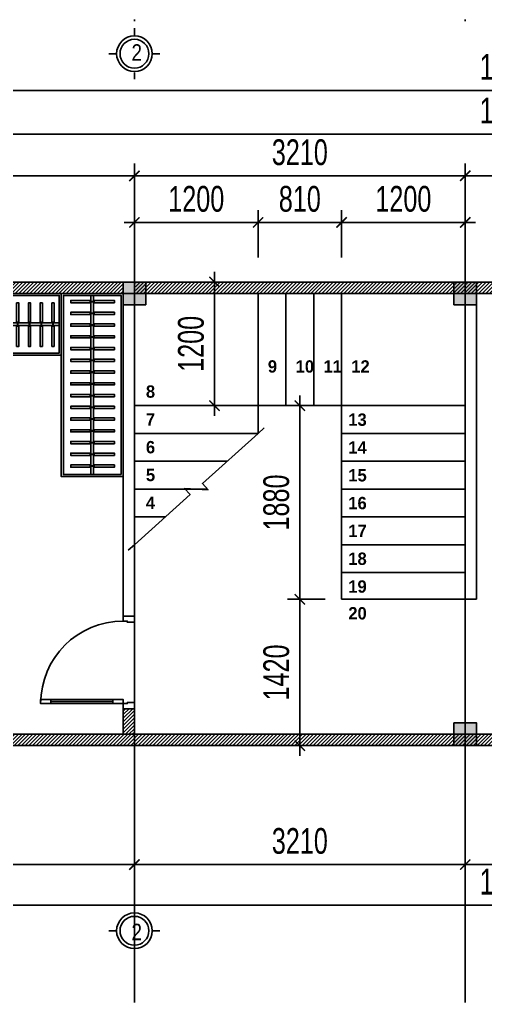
# Model space of a CAD drawing. Header units: inches. Extents: x 442278 to 842836, y -356313 to 59457.
# Drawn here: x 569548 to 574067, y -297821 to -288281 of the extents above; entities that cross this region are included whole.
import ezdxf

# ---------------------------------------------------------------- set-up
doc = ezdxf.new("R2010")
doc.units = ezdxf.units.IN
doc.header["$LTSCALE"] = 250
doc.header["$MEASUREMENT"] = 0
doc.linetypes.add('CENTER', pattern=[50.8, 31.75, -6.35, 6.35, -6.35])
for name, color, linetype in [('A-cua', 153, 'Continuous'), ('A-Noithat', 139, 'Continuous'), ('damvua', 7, 'Continuous'), ('DIM', 8, 'Continuous'), ('HACTH250', 250, 'Continuous'), ('LA.DIM', 251, 'Continuous'), ('LA.KHAC', 252, 'Continuous'), ('netcat', 32, 'Continuous'), ('NETMANH', 44, 'Continuous'), ('NTHAY', 8, 'Continuous'), ('TEXT', 7, 'Continuous'), ('TRUC', 251, 'CENTER'), ('XDIT-MANH', 252, 'Continuous')]:
    doc.layers.add(name, color=color, linetype=linetype)
doc.styles.add('AVANTH', font='')
doc.styles.add('KIEU1', font='', dxfattribs={"height": 250})
doc.styles.add('MtXpl__VnAvantH', font='')
doc.styles.add('S.STEXT', font='arial.ttf', dxfattribs={"width": 0.7})
doc.styles.get('AVANTH').set_extended_font_data('.VnAvantH')
doc.styles.get('KIEU1').set_extended_font_data('.VnArial')
doc.styles.get('MtXpl__VnAvantH').set_extended_font_data('.VnAvantH', bold=True)
doc.linetypes.add('CN', pattern='A,676.874288,-193.500228,["cn",AVANTH,S=240.510514,R=359.931402,X=0,Y=-131.162874],-671.885549,746.79278', length=2289.052845)
doc.linetypes.add('TX', pattern='A,676.874288,-193.500228,["tx",AVANTH,S=240.510514,R=359.931402,X=0,Y=-131.162874],-560.72896,746.79278', length=2177.896256)
doc.dimstyles.new('S.DIM100', dxfattribs={"dimtxt": 250, "dimasz": 100, "dimexe": 120, "dimexo": 0, "dimgap": 100, "dimtad": 1, "dimdec": 0, "dimzin": 13, "dimdsep": 46, "dimtxsty": 'S.STEXT', "dimblk": 'ARCHTICK', "dimblk1": 'ARCHTICK', "dimcen": 0, "dimdle": 100, "dimclrd": 251, "dimclre": 251, "dimclrt": 60, "dimadec": 0, "dimazin": 0, "dimtfac": 1, "dimtdec": 0, "dimtix": 1, "dimtmove": 2, "dimatfit": 3, "dimfxl": 1, "dimtolj": 1, "dimtzin": 13, "dimarcsym": 0})

# ---------------------------------------------------------------- blocks, each defined once
blk = doc.blocks.new('_ArchTick')
at = {"color": 0, "linetype": 'ByBlock', "const_width": 0.15}
blk.add_lwpolyline([(-0.5, -0.5), (0.5, 0.5)], dxfattribs=at)
blk = doc.blocks.new('*D975')
at = {"layer": 'DEFPOINTS', "color": 0, "transparency": 16777216}
for p in [(570661.7, -289797.1), (565461.7, -290559.1), (570661.7, -290559.1)]:
    blk.add_point(p, dxfattribs=at)
at = {"layer": 'LA.DIM', "color": 251, "lineweight": -2, "transparency": 16777216}
for p, q in [((565461.7, -290559.1), (565461.7, -289677.1)), ((570661.7, -290559.1), (570661.7, -289677.1)), ((565361.7, -289797.1), (570761.7, -289797.1))]:
    blk.add_line(p, q, dxfattribs=at)
at = {"layer": 'LA.DIM', "color": 251, "lineweight": -2, "transparency": 16777216, "xscale": 100, "yscale": 100, "zscale": 100, "rotation": 180}
blk.add_blockref('_ArchTick', (565461.7, -289797.1), dxfattribs=at)
at = {"layer": 'LA.DIM', "color": 251, "lineweight": -2, "transparency": 16777216, "xscale": 100, "yscale": 100, "zscale": 100}
blk.add_blockref('_ArchTick', (570661.7, -289797.1), dxfattribs=at)
at = {"layer": 'LA.DIM', "color": 60, "transparency": 16777216, "insert": (568061.7, -289569.5), "char_height": 250, "attachment_point": 5, "style": 'S.STEXT'}
blk.add_mtext('\\A1;5200', dxfattribs=at)
blk = doc.blocks.new('*D976')
at = {"layer": 'DEFPOINTS', "color": 0, "transparency": 16777216}
for p in [(573871.7, -289797.1), (570661.7, -290559.1), (573871.7, -290559.1)]:
    blk.add_point(p, dxfattribs=at)
at = {"layer": 'LA.DIM', "color": 251, "lineweight": -2, "transparency": 16777216}
for p, q in [((570661.7, -290559.1), (570661.7, -289677.1)), ((573871.7, -290559.1), (573871.7, -289677.1)), ((570561.7, -289797.1), (573971.7, -289797.1))]:
    blk.add_line(p, q, dxfattribs=at)
at = {"layer": 'LA.DIM', "color": 251, "lineweight": -2, "transparency": 16777216, "xscale": 100, "yscale": 100, "zscale": 100, "rotation": 180}
blk.add_blockref('_ArchTick', (570661.7, -289797.1), dxfattribs=at)
at = {"layer": 'LA.DIM', "color": 251, "lineweight": -2, "transparency": 16777216, "xscale": 100, "yscale": 100, "zscale": 100}
blk.add_blockref('_ArchTick', (573871.7, -289797.1), dxfattribs=at)
at = {"layer": 'LA.DIM', "color": 60, "transparency": 16777216, "insert": (572266.7, -289569.4), "char_height": 250, "attachment_point": 5, "style": 'S.STEXT'}
blk.add_mtext('\\A1;3210', dxfattribs=at)
blk = doc.blocks.new('*D977')
at = {"layer": 'DEFPOINTS', "color": 0, "transparency": 16777216}
for p in [(579031.7, -289797.1), (573871.7, -290559.1), (579031.7, -290559.1)]:
    blk.add_point(p, dxfattribs=at)
at = {"layer": 'LA.DIM', "color": 251, "lineweight": -2, "transparency": 16777216}
for p, q in [((573871.7, -290559.1), (573871.7, -289677.1)), ((579031.7, -290559.1), (579031.7, -289677.1)), ((573771.7, -289797.1), (579131.7, -289797.1))]:
    blk.add_line(p, q, dxfattribs=at)
at = {"layer": 'LA.DIM', "color": 251, "lineweight": -2, "transparency": 16777216, "xscale": 100, "yscale": 100, "zscale": 100, "rotation": 180}
blk.add_blockref('_ArchTick', (573871.7, -289797.1), dxfattribs=at)
at = {"layer": 'LA.DIM', "color": 251, "lineweight": -2, "transparency": 16777216, "xscale": 100, "yscale": 100, "zscale": 100}
blk.add_blockref('_ArchTick', (579031.7, -289797.1), dxfattribs=at)
at = {"layer": 'LA.DIM', "color": 60, "transparency": 16777216, "insert": (576451.7, -289569.5), "char_height": 250, "attachment_point": 5, "style": 'S.STEXT'}
blk.add_mtext('\\A1;5160', dxfattribs=at)
blk = doc.blocks.new('*D982')
at = {"layer": 'DEFPOINTS', "color": 0, "transparency": 16777216}
for p in [(583351.7, -289392.7), (565351.7, -290515.6), (583351.7, -290515.6)]:
    blk.add_point(p, dxfattribs=at)
at = {"layer": 'LA.DIM', "color": 251, "lineweight": -2, "transparency": 16777216}
for p, q in [((565351.7, -290515.6), (565351.7, -289272.7)), ((583351.7, -290515.6), (583351.7, -289272.7)), ((565251.7, -289392.7), (583451.7, -289392.7))]:
    blk.add_line(p, q, dxfattribs=at)
at = {"layer": 'LA.DIM', "color": 251, "lineweight": -2, "transparency": 16777216, "xscale": 100, "yscale": 100, "zscale": 100, "rotation": 180}
blk.add_blockref('_ArchTick', (565351.7, -289392.7), dxfattribs=at)
at = {"layer": 'LA.DIM', "color": 251, "lineweight": -2, "transparency": 16777216, "xscale": 100, "yscale": 100, "zscale": 100}
blk.add_blockref('_ArchTick', (583351.7, -289392.7), dxfattribs=at)
at = {"layer": 'LA.DIM', "color": 60, "transparency": 16777216, "insert": (574351.7, -289165.1), "char_height": 250, "attachment_point": 5, "style": 'S.STEXT'}
blk.add_mtext('\\A1;18000', dxfattribs=at)
blk = doc.blocks.new('*D983')
at = {"layer": 'DEFPOINTS', "color": 0, "transparency": 16777216}
for p in [(583351.7, -288968.5), (565351.7, -290505.6), (583351.7, -290515.6)]:
    blk.add_point(p, dxfattribs=at)
at = {"layer": 'LA.DIM', "color": 251, "lineweight": -2, "transparency": 16777216}
for p, q in [((565351.7, -290505.6), (565351.7, -288848.5)), ((583351.7, -290515.6), (583351.7, -288848.5)), ((565251.7, -288968.5), (583451.7, -288968.5))]:
    blk.add_line(p, q, dxfattribs=at)
at = {"layer": 'LA.DIM', "color": 251, "lineweight": -2, "transparency": 16777216, "xscale": 100, "yscale": 100, "zscale": 100, "rotation": 180}
blk.add_blockref('_ArchTick', (565351.7, -288968.5), dxfattribs=at)
at = {"layer": 'LA.DIM', "color": 251, "lineweight": -2, "transparency": 16777216, "xscale": 100, "yscale": 100, "zscale": 100}
blk.add_blockref('_ArchTick', (583351.7, -288968.5), dxfattribs=at)
at = {"layer": 'LA.DIM', "color": 60, "transparency": 16777216, "insert": (574351.7, -288740.9), "char_height": 250, "attachment_point": 5, "style": 'S.STEXT'}
blk.add_mtext('\\A1;18000', dxfattribs=at)
blk = doc.blocks.new('*D984')
at = {"layer": 'DEFPOINTS', "color": 0, "transparency": 16777216}
for p in [(565461.7, -295602.6), (570661.7, -295602.6), (570661.7, -296483)]:
    blk.add_point(p, dxfattribs=at)
at = {"layer": 'LA.DIM', "color": 251, "lineweight": -2, "transparency": 16777216}
for p, q in [((565461.7, -295602.6), (565461.7, -296603)), ((570661.7, -295602.6), (570661.7, -296603)), ((565361.7, -296483), (570761.7, -296483))]:
    blk.add_line(p, q, dxfattribs=at)
at = {"layer": 'LA.DIM', "color": 251, "lineweight": -2, "transparency": 16777216, "xscale": 100, "yscale": 100, "zscale": 100, "rotation": 180}
blk.add_blockref('_ArchTick', (565461.7, -296483), dxfattribs=at)
at = {"layer": 'LA.DIM', "color": 251, "lineweight": -2, "transparency": 16777216, "xscale": 100, "yscale": 100, "zscale": 100}
blk.add_blockref('_ArchTick', (570661.7, -296483), dxfattribs=at)
at = {"layer": 'LA.DIM', "color": 60, "transparency": 16777216, "insert": (568061.7, -296255.4), "char_height": 250, "attachment_point": 5, "style": 'S.STEXT'}
blk.add_mtext('\\A1;5200', dxfattribs=at)
blk = doc.blocks.new('*D985')
at = {"layer": 'DEFPOINTS', "color": 0, "transparency": 16777216}
for p in [(570661.7, -295602.6), (573871.7, -295602.6), (573871.7, -296483)]:
    blk.add_point(p, dxfattribs=at)
at = {"layer": 'LA.DIM', "color": 251, "lineweight": -2, "transparency": 16777216}
for p, q in [((570661.7, -295602.6), (570661.7, -296603)), ((573871.7, -295602.6), (573871.7, -296603)), ((570561.7, -296483), (573971.7, -296483))]:
    blk.add_line(p, q, dxfattribs=at)
at = {"layer": 'LA.DIM', "color": 251, "lineweight": -2, "transparency": 16777216, "xscale": 100, "yscale": 100, "zscale": 100, "rotation": 180}
blk.add_blockref('_ArchTick', (570661.7, -296483), dxfattribs=at)
at = {"layer": 'LA.DIM', "color": 251, "lineweight": -2, "transparency": 16777216, "xscale": 100, "yscale": 100, "zscale": 100}
blk.add_blockref('_ArchTick', (573871.7, -296483), dxfattribs=at)
at = {"layer": 'LA.DIM', "color": 60, "transparency": 16777216, "insert": (572266.7, -296255.3), "char_height": 250, "attachment_point": 5, "style": 'S.STEXT'}
blk.add_mtext('\\A1;3210', dxfattribs=at)
blk = doc.blocks.new('*D986')
at = {"layer": 'DEFPOINTS', "color": 0, "transparency": 16777216}
for p in [(573871.7, -295602.6), (579031.7, -295602.6), (579031.7, -296483)]:
    blk.add_point(p, dxfattribs=at)
at = {"layer": 'LA.DIM', "color": 251, "lineweight": -2, "transparency": 16777216}
for p, q in [((573871.7, -295602.6), (573871.7, -296603)), ((579031.7, -295602.6), (579031.7, -296603)), ((573771.7, -296483), (579131.7, -296483))]:
    blk.add_line(p, q, dxfattribs=at)
at = {"layer": 'LA.DIM', "color": 251, "lineweight": -2, "transparency": 16777216, "xscale": 100, "yscale": 100, "zscale": 100, "rotation": 180}
blk.add_blockref('_ArchTick', (573871.7, -296483), dxfattribs=at)
at = {"layer": 'LA.DIM', "color": 251, "lineweight": -2, "transparency": 16777216, "xscale": 100, "yscale": 100, "zscale": 100}
blk.add_blockref('_ArchTick', (579031.7, -296483), dxfattribs=at)
at = {"layer": 'LA.DIM', "color": 60, "transparency": 16777216, "insert": (576451.7, -296255.4), "char_height": 250, "attachment_point": 5, "style": 'S.STEXT'}
blk.add_mtext('\\A1;5160', dxfattribs=at)
blk = doc.blocks.new('*D989')
at = {"layer": 'DEFPOINTS', "color": 0, "transparency": 16777216}
for p in [(565351.7, -295602.6), (583351.7, -295602.6), (583351.7, -296878.7)]:
    blk.add_point(p, dxfattribs=at)
at = {"layer": 'LA.DIM', "color": 251, "lineweight": -2, "transparency": 16777216}
for p, q in [((565351.7, -295602.6), (565351.7, -296998.7)), ((583351.7, -295602.6), (583351.7, -296998.7)), ((565251.7, -296878.7), (583451.7, -296878.7))]:
    blk.add_line(p, q, dxfattribs=at)
at = {"layer": 'LA.DIM', "color": 251, "lineweight": -2, "transparency": 16777216, "xscale": 100, "yscale": 100, "zscale": 100, "rotation": 180}
blk.add_blockref('_ArchTick', (565351.7, -296878.7), dxfattribs=at)
at = {"layer": 'LA.DIM', "color": 251, "lineweight": -2, "transparency": 16777216, "xscale": 100, "yscale": 100, "zscale": 100}
blk.add_blockref('_ArchTick', (583351.7, -296878.7), dxfattribs=at)
at = {"layer": 'LA.DIM', "color": 60, "transparency": 16777216, "insert": (574351.7, -296651), "char_height": 250, "attachment_point": 5, "style": 'S.STEXT'}
blk.add_mtext('\\A1;18000', dxfattribs=at)
blk = doc.blocks.new('*U116')
at = {"transparency": 33554687}
for points in [[(0, 600), (0, 0), (1778.8, 0), (1778.8, 600)], [(1758.8, 580), (1758.8, 20), (20, 20), (20, 580)]]:
    blk.add_lwpolyline(points, close=True, dxfattribs=at)
at = {"ltscale": 6, "transparency": 33554687}
for points in [[(91.1, 313.1), (91.1, 515.2), (69.1, 515.2), (69.1, 313.1)], [(205.1, 313.1), (205.1, 515.2), (183.1, 515.2), (183.1, 313.1)], [(319.1, 313.1), (319.1, 515.2), (297.1, 515.2), (297.1, 313.1)], [(433.1, 313.1), (433.1, 515.2), (411.1, 515.2), (411.1, 313.1)], [(547.1, 313.1), (547.1, 515.2), (525.1, 515.2), (525.1, 313.1)], [(661.1, 313.1), (661.1, 515.2), (639.1, 515.2), (639.1, 313.1)], [(775.1, 313.1), (775.1, 515.2), (753.1, 515.2), (753.1, 313.1)], [(889.1, 313.1), (889.1, 515.2), (867.1, 515.2), (867.1, 313.1)], [(1003.1, 313.1), (1003.1, 515.2), (981.1, 515.2), (981.1, 313.1)], [(1117.1, 313.1), (1117.1, 515.2), (1095.1, 515.2), (1095.1, 313.1)], [(1231.1, 313.1), (1231.1, 515.2), (1209.1, 515.2), (1209.1, 313.1)], [(1345.1, 313.1), (1345.1, 515.2), (1323.1, 515.2), (1323.1, 313.1)], [(1459.1, 313.1), (1459.1, 515.2), (1437.1, 515.2), (1437.1, 313.1)], [(1573.1, 313.1), (1573.1, 515.2), (1551.1, 515.2), (1551.1, 313.1)], [(1687.1, 313.1), (1687.1, 515.2), (1665.1, 515.2), (1665.1, 313.1)], [(69.1, 286.7), (69.1, 92.1), (91.1, 92.1), (91.1, 286.7)], [(183.1, 286.7), (183.1, 92.1), (205.1, 92.1), (205.1, 286.7)], [(297.1, 286.7), (297.1, 92.1), (319.1, 92.1), (319.1, 286.7)], [(411.1, 286.7), (411.1, 92.1), (433.1, 92.1), (433.1, 286.7)], [(525.1, 286.7), (525.1, 92.1), (547.1, 92.1), (547.1, 286.7)], [(639.1, 286.7), (639.1, 92.1), (661.1, 92.1), (661.1, 286.7)], [(753.1, 286.7), (753.1, 92.1), (775.1, 92.1), (775.1, 286.7)], [(867.1, 286.7), (867.1, 92.1), (889.1, 92.1), (889.1, 286.7)], [(981.1, 286.7), (981.1, 92.1), (1003.1, 92.1), (1003.1, 286.7)], [(1095.1, 286.7), (1095.1, 92.1), (1117.1, 92.1), (1117.1, 286.7)], [(1209.1, 286.7), (1209.1, 92.1), (1231.1, 92.1), (1231.1, 286.7)], [(1323.1, 286.7), (1323.1, 92.1), (1345.1, 92.1), (1345.1, 286.7)], [(1437.1, 286.7), (1437.1, 92.1), (1459.1, 92.1), (1459.1, 286.7)], [(1551.1, 286.7), (1551.1, 92.1), (1573.1, 92.1), (1573.1, 286.7)], [(1665.1, 286.7), (1665.1, 92.1), (1687.1, 92.1), (1687.1, 286.7)]]:
    blk.add_lwpolyline(points, dxfattribs=at)
for points in [[(1758.8, 286.7), (1758.8, 313.1), (20, 313.1), (20, 286.7)], [(82.7, 319.2), (78.3, 319.2), (78.3, 280.4), (82.7, 280.4)], [(196.7, 319.2), (192.3, 319.2), (192.3, 280.4), (196.7, 280.4)], [(310.7, 319.2), (306.3, 319.2), (306.3, 280.4), (310.7, 280.4)], [(424.7, 319.2), (420.3, 319.2), (420.3, 280.4), (424.7, 280.4)], [(538.7, 319.2), (534.3, 319.2), (534.3, 280.4), (538.7, 280.4)], [(652.7, 319.2), (648.3, 319.2), (648.3, 280.4), (652.7, 280.4)], [(766.7, 319.2), (762.3, 319.2), (762.3, 280.4), (766.7, 280.4)], [(880.7, 319.2), (876.3, 319.2), (876.3, 280.4), (880.7, 280.4)], [(994.7, 319.2), (990.3, 319.2), (990.3, 280.4), (994.7, 280.4)], [(1108.7, 319.2), (1104.3, 319.2), (1104.3, 280.4), (1108.7, 280.4)], [(1222.7, 319.2), (1218.3, 319.2), (1218.3, 280.4), (1222.7, 280.4)], [(1336.7, 319.2), (1332.3, 319.2), (1332.3, 280.4), (1336.7, 280.4)], [(1450.7, 319.2), (1446.3, 319.2), (1446.3, 280.4), (1450.7, 280.4)], [(1564.7, 319.2), (1560.3, 319.2), (1560.3, 280.4), (1564.7, 280.4)], [(1678.7, 319.2), (1674.3, 319.2), (1674.3, 280.4), (1678.7, 280.4)]]:
    blk.add_lwpolyline(points, close=True, dxfattribs=at)
blk = doc.blocks.new('*U117')
at = {"transparency": 33554687}
for points in [[(0, 600), (0, 0), (1370.9, 0), (1370.9, 600)], [(1350.9, 580), (1350.9, 20), (20, 20), (20, 580)]]:
    blk.add_lwpolyline(points, close=True, dxfattribs=at)
at = {"ltscale": 6, "transparency": 33554687}
for points in [[(91.1, 313.1), (91.1, 515.2), (69.1, 515.2), (69.1, 313.1)], [(205.1, 313.1), (205.1, 515.2), (183.1, 515.2), (183.1, 313.1)], [(319.1, 313.1), (319.1, 515.2), (297.1, 515.2), (297.1, 313.1)], [(433.1, 313.1), (433.1, 515.2), (411.1, 515.2), (411.1, 313.1)], [(547.1, 313.1), (547.1, 515.2), (525.1, 515.2), (525.1, 313.1)], [(661.1, 313.1), (661.1, 515.2), (639.1, 515.2), (639.1, 313.1)], [(775.1, 313.1), (775.1, 515.2), (753.1, 515.2), (753.1, 313.1)], [(889.1, 313.1), (889.1, 515.2), (867.1, 515.2), (867.1, 313.1)], [(1003.1, 313.1), (1003.1, 515.2), (981.1, 515.2), (981.1, 313.1)], [(1117.1, 313.1), (1117.1, 515.2), (1095.1, 515.2), (1095.1, 313.1)], [(1231.1, 313.1), (1231.1, 515.2), (1209.1, 515.2), (1209.1, 313.1)], [(1345.1, 313.1), (1345.1, 515.2), (1323.1, 515.2), (1323.1, 313.1)], [(69.1, 286.7), (69.1, 92.1), (91.1, 92.1), (91.1, 286.7)], [(183.1, 286.7), (183.1, 92.1), (205.1, 92.1), (205.1, 286.7)], [(297.1, 286.7), (297.1, 92.1), (319.1, 92.1), (319.1, 286.7)], [(411.1, 286.7), (411.1, 92.1), (433.1, 92.1), (433.1, 286.7)], [(525.1, 286.7), (525.1, 92.1), (547.1, 92.1), (547.1, 286.7)], [(639.1, 286.7), (639.1, 92.1), (661.1, 92.1), (661.1, 286.7)], [(753.1, 286.7), (753.1, 92.1), (775.1, 92.1), (775.1, 286.7)], [(867.1, 286.7), (867.1, 92.1), (889.1, 92.1), (889.1, 286.7)], [(981.1, 286.7), (981.1, 92.1), (1003.1, 92.1), (1003.1, 286.7)], [(1095.1, 286.7), (1095.1, 92.1), (1117.1, 92.1), (1117.1, 286.7)], [(1209.1, 286.7), (1209.1, 92.1), (1231.1, 92.1), (1231.1, 286.7)], [(1323.1, 286.7), (1323.1, 92.1), (1345.1, 92.1), (1345.1, 286.7)]]:
    blk.add_lwpolyline(points, dxfattribs=at)
for points in [[(1350.9, 286.7), (1350.9, 313.1), (20, 313.1), (20, 286.7)], [(82.7, 319.2), (78.3, 319.2), (78.3, 280.4), (82.7, 280.4)], [(196.7, 319.2), (192.3, 319.2), (192.3, 280.4), (196.7, 280.4)], [(310.7, 319.2), (306.3, 319.2), (306.3, 280.4), (310.7, 280.4)], [(424.7, 319.2), (420.3, 319.2), (420.3, 280.4), (424.7, 280.4)], [(538.7, 319.2), (534.3, 319.2), (534.3, 280.4), (538.7, 280.4)], [(652.7, 319.2), (648.3, 319.2), (648.3, 280.4), (652.7, 280.4)], [(766.7, 319.2), (762.3, 319.2), (762.3, 280.4), (766.7, 280.4)], [(880.7, 319.2), (876.3, 319.2), (876.3, 280.4), (880.7, 280.4)], [(994.7, 319.2), (990.3, 319.2), (990.3, 280.4), (994.7, 280.4)], [(1108.7, 319.2), (1104.3, 319.2), (1104.3, 280.4), (1108.7, 280.4)], [(1222.7, 319.2), (1218.3, 319.2), (1218.3, 280.4), (1222.7, 280.4)], [(1336.7, 319.2), (1332.3, 319.2), (1332.3, 280.4), (1336.7, 280.4)]]:
    blk.add_lwpolyline(points, close=True, dxfattribs=at)
blk = doc.blocks.new('vongtrondim')
at = {"layer": 'damvua'}
blk.add_circle((0, 0), 175, dxfattribs=at)
at = {"layer": 'NTHAY'}
for p, q in [((0, 226), (0, 309)), ((-226, 0), (-309, 0)), ((226, 0), (309, 0)), ((0, -309), (0, -226))]:
    blk.add_line(p, q, dxfattribs=at)
blk.add_circle((0, 0), 216, dxfattribs=at)
blk = doc.blocks.new('*U112')
blk.add_line((-70, 100), (-70, 700))
for points in [[(-50, 0), (-50, 800), (-90, 800), (-90, 0)], [(-50, 100), (-90, 100), (-90, 700), (-50, 700)], [(0, -110), (-60, -110), (-60, -40), (-50, -40), (-50, 0), (0, 0)], [(-900, -110), (-840, -110), (-840, -40), (-850, -40), (-850, 0), (-900, 0)]]:
    blk.add_lwpolyline(points, close=True)
blk.add_arc((-50, 0), 800, 90, 180)
blk = doc.blocks.new('*D999')
at = {"layer": 'DEFPOINTS', "color": 0, "transparency": 16777216}
for p in [(572513.3, -292028.2), (572266.7, -293908.2), (572513.3, -293908.2)]:
    blk.add_point(p, dxfattribs=at)
at = {"layer": 'LA.DIM', "color": 251, "lineweight": -2, "transparency": 16777216}
for p, q in [((572266.7, -291928.2), (572266.7, -294008.2)), ((572513.3, -292028.2), (572146.7, -292028.2)), ((572513.3, -293908.2), (572146.7, -293908.2))]:
    blk.add_line(p, q, dxfattribs=at)
at = {"layer": 'LA.DIM', "color": 251, "lineweight": -2, "transparency": 16777216, "xscale": 100, "yscale": 100, "zscale": 100}
for p, rotation in [((572266.7, -292028.2), 90), ((572266.7, -293908.2), 270)]:
    blk.add_blockref('_ArchTick', p, dxfattribs=dict(at, rotation=rotation))
at = {"layer": 'LA.DIM', "color": 60, "transparency": 16777216, "insert": (572039.1, -292968.2), "char_height": 250, "attachment_point": 5, "rotation": 90, "style": 'S.STEXT'}
blk.add_mtext('\\A1;1880', dxfattribs=at)
blk = doc.blocks.new('*D1000')
at = {"layer": 'DEFPOINTS', "color": 0, "transparency": 16777216}
for p in [(573871.7, -290249.6), (572671.7, -290588.9), (573871.7, -290588.9)]:
    blk.add_point(p, dxfattribs=at)
at = {"layer": 'LA.DIM', "color": 251, "lineweight": -2, "transparency": 16777216}
for p, q in [((572671.7, -290588.9), (572671.7, -290129.6)), ((573871.7, -290588.9), (573871.7, -290129.6)), ((572571.7, -290249.6), (573971.7, -290249.6))]:
    blk.add_line(p, q, dxfattribs=at)
at = {"layer": 'LA.DIM', "color": 251, "lineweight": -2, "transparency": 16777216, "xscale": 100, "yscale": 100, "zscale": 100, "rotation": 180}
blk.add_blockref('_ArchTick', (572671.7, -290249.6), dxfattribs=at)
at = {"layer": 'LA.DIM', "color": 251, "lineweight": -2, "transparency": 16777216, "xscale": 100, "yscale": 100, "zscale": 100}
blk.add_blockref('_ArchTick', (573871.7, -290249.6), dxfattribs=at)
at = {"layer": 'LA.DIM', "color": 60, "transparency": 16777216, "insert": (573271.7, -290022), "char_height": 250, "attachment_point": 5, "style": 'S.STEXT'}
blk.add_mtext('\\A1;1200', dxfattribs=at)
blk = doc.blocks.new('*D1001')
at = {"layer": 'DEFPOINTS', "color": 0, "transparency": 16777216}
for p in [(571861.7, -290249.6), (571861.7, -290588.9), (572671.7, -290588.9)]:
    blk.add_point(p, dxfattribs=at)
at = {"layer": 'LA.DIM', "color": 251, "lineweight": -2, "transparency": 16777216}
for p, q in [((571861.7, -290588.9), (571861.7, -290129.6)), ((572671.7, -290588.9), (572671.7, -290129.6)), ((572771.7, -290249.6), (571761.7, -290249.6))]:
    blk.add_line(p, q, dxfattribs=at)
at = {"layer": 'LA.DIM', "color": 251, "lineweight": -2, "transparency": 16777216, "xscale": 100, "yscale": 100, "zscale": 100, "rotation": 180}
blk.add_blockref('_ArchTick', (571861.7, -290249.6), dxfattribs=at)
at = {"layer": 'LA.DIM', "color": 251, "lineweight": -2, "transparency": 16777216, "xscale": 100, "yscale": 100, "zscale": 100}
blk.add_blockref('_ArchTick', (572671.7, -290249.6), dxfattribs=at)
at = {"layer": 'LA.DIM', "color": 60, "transparency": 16777216, "insert": (572266.7, -290022), "char_height": 250, "attachment_point": 5, "style": 'S.STEXT'}
blk.add_mtext('\\A1;810', dxfattribs=at)
blk = doc.blocks.new('*D1002')
at = {"layer": 'DEFPOINTS', "color": 0, "transparency": 16777216}
for p in [(570661.7, -290249.6), (570661.7, -290588.9), (571861.7, -290588.9)]:
    blk.add_point(p, dxfattribs=at)
at = {"layer": 'LA.DIM', "color": 251, "lineweight": -2, "transparency": 16777216}
for p, q in [((570661.7, -290588.9), (570661.7, -290129.6)), ((571861.7, -290588.9), (571861.7, -290129.6)), ((571961.7, -290249.6), (570561.7, -290249.6))]:
    blk.add_line(p, q, dxfattribs=at)
at = {"layer": 'LA.DIM', "color": 251, "lineweight": -2, "transparency": 16777216, "xscale": 100, "yscale": 100, "zscale": 100, "rotation": 180}
blk.add_blockref('_ArchTick', (570661.7, -290249.6), dxfattribs=at)
at = {"layer": 'LA.DIM', "color": 251, "lineweight": -2, "transparency": 16777216, "xscale": 100, "yscale": 100, "zscale": 100}
blk.add_blockref('_ArchTick', (571861.7, -290249.6), dxfattribs=at)
at = {"layer": 'LA.DIM', "color": 60, "transparency": 16777216, "insert": (571261.7, -290022), "char_height": 250, "attachment_point": 5, "style": 'S.STEXT'}
blk.add_mtext('\\A1;1200', dxfattribs=at)
blk = doc.blocks.new('*D1003')
at = {"layer": 'DEFPOINTS', "color": 0, "transparency": 16777216}
for p in [(572513.3, -293908.2), (572266.7, -295328.2), (572513.3, -295328.2)]:
    blk.add_point(p, dxfattribs=at)
at = {"layer": 'LA.DIM', "color": 251, "lineweight": -2, "transparency": 16777216}
for p, q in [((572266.7, -293808.2), (572266.7, -295428.2)), ((572513.3, -293908.2), (572146.7, -293908.2)), ((572513.3, -295328.2), (572146.7, -295328.2))]:
    blk.add_line(p, q, dxfattribs=at)
at = {"layer": 'LA.DIM', "color": 251, "lineweight": -2, "transparency": 16777216, "xscale": 100, "yscale": 100, "zscale": 100}
for p, rotation in [((572266.7, -293908.2), 90), ((572266.7, -295328.2), 270)]:
    blk.add_blockref('_ArchTick', p, dxfattribs=dict(at, rotation=rotation))
at = {"layer": 'LA.DIM', "color": 60, "transparency": 16777216, "insert": (572039.1, -294618.2), "char_height": 250, "attachment_point": 5, "rotation": 90, "style": 'S.STEXT'}
blk.add_mtext('\\A1;1420', dxfattribs=at)
blk = doc.blocks.new('*D1004')
at = {"layer": 'DEFPOINTS', "color": 0, "transparency": 16777216}
for p in [(571438.8, -290828.2), (571743.6, -290828.2), (571743.6, -292028.2)]:
    blk.add_point(p, dxfattribs=at)
at = {"layer": 'LA.DIM', "color": 251, "lineweight": -2, "transparency": 16777216}
for p, q in [((571438.8, -292128.2), (571438.8, -290728.2)), ((571743.6, -290828.2), (571318.8, -290828.2)), ((571743.6, -292028.2), (571318.8, -292028.2))]:
    blk.add_line(p, q, dxfattribs=at)
at = {"layer": 'LA.DIM', "color": 251, "lineweight": -2, "transparency": 16777216, "xscale": 100, "yscale": 100, "zscale": 100}
for p, rotation in [((571438.8, -290828.2), 90), ((571438.8, -292028.2), 270)]:
    blk.add_blockref('_ArchTick', p, dxfattribs=dict(at, rotation=rotation))
at = {"layer": 'LA.DIM', "color": 60, "transparency": 16777216, "insert": (571211.2, -291428.2), "char_height": 250, "attachment_point": 5, "rotation": 90, "style": 'S.STEXT'}
blk.add_mtext('\\A1;1200', dxfattribs=at)

msp = doc.modelspace()

# ---------------------------------------------------------------- hatches: boundary and pattern name
at = {"layer": 'HACTH250', "linetype": 'TX'}
h = msp.add_hatch(dxfattribs=at)
h.set_pattern_fill('ANSI31', color=256, scale=200, style=0)
h.set_pattern_definition([(45, (245707.668, -606639.409), (-17.6776695, 17.6776695), [])])
h.paths.add_polyline_path([(565571.72, -290828.18), (570551.72, -290828.18), (570551.72, -290938.18), (565571.72, -290938.18)])
h = msp.add_hatch(dxfattribs=at)
h.set_pattern_fill('ANSI31', color=256, scale=200, style=0)
h.set_pattern_definition([(45, (245607.668, -606639.409), (-17.6776695, 17.6776695), [])])
h.paths.add_polyline_path([(570671.72, -290828.18), (575721.72, -290828.18), (575721.72, -290938.18), (570671.72, -290938.18)])
h = msp.add_hatch(dxfattribs=at)
h.set_pattern_fill('ANSI31', color=256, scale=200, style=0)
h.set_pattern_definition([(45, (570551.723, -295239.888), (-17.6777, 17.6777), [])])
h.paths.add_polyline_path([(570551.72, -295218.18), (570661.72, -295218.18), (570661.72, -294970.17), (570551.72, -294970.17)])
h = msp.add_hatch(dxfattribs=at)
h.set_pattern_fill('ANSI31', color=256, scale=200, style=0)
h.set_pattern_definition([(45, (565571.723, -295328.18), (-17.67767, 17.67767), [])])
h.paths.add_polyline_path([(583351.72, -295328.18), (583351.72, -295218.18), (565571.72, -295218.18), (565571.72, -295328.18)])
at = {"layer": 'NETMANH'}
for points in [[(570551.72, -291048.18), (570771.72, -291048.18), (570771.72, -290828.18), (570551.72, -290828.18)], [(570551.72, -291048.18), (570771.72, -291048.18), (570771.72, -290828.18), (570551.72, -290828.18)], [(573761.72, -291048.18), (573981.72, -291048.18), (573981.72, -290828.18), (573761.72, -290828.18)], [(573761.72, -291048.18), (573981.72, -291048.18), (573981.72, -290828.18), (573761.72, -290828.18)], [(573981.72, -295328.18), (573761.72, -295328.18), (573761.72, -295108.18), (573981.72, -295108.18)], [(573981.72, -295328.18), (573761.72, -295328.18), (573761.72, -295108.18), (573981.72, -295108.18)]]:
    msp.add_hatch(color=0, dxfattribs=at).paths.add_polyline_path(points)

# ---------------------------------------------------------------- linework, layer by layer
at = {"linetype": 'TX'}
msp.add_line((570661.72, -293992.48), (570661.72, -293999.89), dxfattribs=at)
at = {"layer": 'LA.KHAC'}
for p, q in [((571861.72, -292028.18), (571861.72, -290938.18)), ((572131.72, -292028.18), (572131.72, -290938.18)), ((572401.72, -292028.18), (572401.72, -290938.18)), ((572671.72, -292028.18), (572671.72, -290938.18)), ((570661.72, -292028.18), (571861.72, -292028.18)), ((571861.72, -292298.18), (571861.72, -292028.18)), ((572671.72, -292028.18), (571861.72, -292028.18)), ((572671.72, -292028.18), (573871.72, -292028.18)), ((572671.72, -293908.18), (572671.72, -292028.18)), ((570661.72, -292298.18), (571861.72, -292298.18)), ((572671.72, -292298.18), (573871.72, -292298.18)), ((570661.72, -292568.18), (571561.72, -292568.18)), ((572671.72, -292568.18), (573871.72, -292568.18)), ((570661.72, -292838.18), (571370.32, -292838.18)), ((572671.72, -292838.18), (573871.72, -292838.18)), ((570661.72, -293108.18), (570961.72, -293108.18)), ((572671.72, -293108.18), (573871.72, -293108.18)), ((572671.72, -293378.18), (573871.72, -293378.18)), ((572671.72, -293648.18), (573871.72, -293648.18)), ((572671.72, -293908.18), (573981.72, -293908.18))]:
    msp.add_line(p, q, dxfattribs=at)
at = {"layer": 'netcat', "linetype": 'TX'}
for p, q in [((565351.72, -290828.18), (583131.72, -290828.18)), ((570551.72, -290938.18), (565571.72, -290938.18)), ((570769.11, -290938.18), (575620.47, -290938.18)), ((570551.72, -291048.18), (570551.72, -293908.18)), ((570661.72, -291048.18), (570661.72, -292863.18)), ((570661.72, -293908.18), (570661.72, -291048.18)), ((573871.72, -291048.18), (573871.72, -293908.18)), ((573981.72, -291048.18), (573981.72, -293908.18)), ((570551.72, -293908.18), (570551.72, -294120.17)), ((570661.72, -293908.18), (570661.72, -294130.17)), ((570551.72, -294880.17), (570551.72, -295218.18)), ((570661.72, -294910.17), (570661.72, -295218.18)), ((565571.72, -295218.18), (575621.72, -295218.18)), ((579141.72, -295218.18), (573851.72, -295218.18)), ((564151.72, -295328.18), (583131.72, -295328.18))]:
    msp.add_line(p, q, dxfattribs=at)
at = {"layer": 'netcat'}
for points in [[(570551.72, -290828.18), (570771.72, -290828.18), (570771.72, -291048.18), (570551.72, -291048.18)], [(573761.72, -290828.18), (573981.72, -290828.18), (573981.72, -291048.18), (573761.72, -291048.18)], [(573981.72, -295108.18), (573761.72, -295108.18), (573761.72, -295328.18), (573981.72, -295328.18)]]:
    msp.add_lwpolyline(points, close=True, dxfattribs=at)
at = {"layer": 'netcat', "linetype": 'CN'}
for points in [[(570551.72, -291048.18), (570771.72, -291048.18), (570771.72, -290828.18), (570551.72, -290828.18)], [(573761.72, -291048.18), (573981.72, -291048.18), (573981.72, -290828.18), (573761.72, -290828.18)], [(573981.72, -295328.18), (573761.72, -295328.18), (573761.72, -295108.18), (573981.72, -295108.18)]]:
    msp.add_lwpolyline(points, close=True, dxfattribs=at)
at = {"layer": 'NETMANH', "color": 0}
for points in [[(570551.72, -291048.18), (570771.72, -291048.18), (570771.72, -290828.18), (570551.72, -290828.18)], [(570551.72, -291048.18), (570771.72, -291048.18), (570771.72, -290828.18), (570551.72, -290828.18)], [(573761.72, -291048.18), (573981.72, -291048.18), (573981.72, -290828.18), (573761.72, -290828.18)], [(573761.72, -291048.18), (573981.72, -291048.18), (573981.72, -290828.18), (573761.72, -290828.18)], [(573981.72, -295328.18), (573761.72, -295328.18), (573761.72, -295108.18), (573981.72, -295108.18)], [(573981.72, -295328.18), (573761.72, -295328.18), (573761.72, -295108.18), (573981.72, -295108.18)]]:
    msp.add_lwpolyline(points, close=True, dxfattribs=at)
at = {"layer": 'TRUC'}
for p, q in [((570661.72, -297820.6), (570661.72, -288280.95)), ((573871.72, -297820.6), (573871.72, -288280.95)), ((563212.94, -290938.18), (586608.1, -290938.18)), ((561470.7, -295218.18), (584808.63, -295218.18))]:
    msp.add_line(p, q, dxfattribs=at)
at = {"layer": 'XDIT-MANH'}
msp.add_lwpolyline([(571921.72, -292244.18), (571861.72, -292298.18), (571321.72, -292784.18), (571375.72, -292844.18), (571147.72, -292832.18), (571201.72, -292892.18), (570661.72, -293378.18), (570601.72, -293432.18)], dxfattribs=at)

# ---------------------------------------------------------------- block references
at = {"layer": 'A-cua', "xscale": -1, "rotation": 90}
msp.add_blockref('*U112', (570551.72, -294970.17), dxfattribs=at)
at = {"layer": 'A-Noithat', "transparency": 33554687}
for name, rotation in [('*U117', 180), ('*U116', 270)]:
    msp.add_blockref(name, (569951.72, -290938.18), dxfattribs=dict(at, rotation=rotation))
at = {"layer": 'DIM', "xscale": 0.800000011920929, "yscale": 0.8000000007450581, "zscale": 0.8}
msp.add_blockref('vongtrondim', (570661.72, -288611.61), dxfattribs=at)
at = {"layer": 'DIM', "xscale": -0.800000011920929, "yscale": 0.8000000007450581, "zscale": 0.8, "rotation": 180}
msp.add_blockref('vongtrondim', (570661.72, -297125.63), dxfattribs=at)

# ---------------------------------------------------------------- texts
at = {"layer": 'TEXT', "style": 'MtXpl__VnAvantH'}
for s, p in [('9', (571956.5, -291707.69)), ('10', (572226.5, -291707.69)), ('11', (572496.5, -291707.69)), ('12', (572766.5, -291707.69)), ('8', (570773.04, -291951.12)), ('7', (570773.04, -292221.12)), ('13', (572737.42, -292223.9)), ('6', (570773.04, -292491.12)), ('14', (572737.42, -292493.9)), ('5', (570773.04, -292761.12)), ('15', (572737.42, -292763.9)), ('4', (570773.04, -293031.12)), ('16', (572737.42, -293033.9)), ('17', (572737.42, -293303.9)), ('18', (572737.42, -293573.9)), ('19', (572737.42, -293843.9)), ('20', (572737.42, -294103.9))]:
    msp.add_text(s, height=120, rotation=360, dxfattribs=at).set_placement(p)
at = {"layer": 'TEXT', "char_height": 160, "width": 573.6, "style": 'KIEU1'}
for insert, attachment_point in [((570633.16, -288519.78), 1), ((570633.16, -297217.47), 7)]:
    msp.add_mtext('{\\f.VnArial NarrowH|b0|i0|c0|p34;2}', dxfattribs=dict(at, insert=insert, attachment_point=attachment_point))

# ---------------------------------------------------------------- dimensions: what is measured, and where the dimension line sits
at = {"layer": 'LA.DIM'}
for base, p1, p2, picture, middle in [((583351.72, -288968.53), (565351.72, -290505.56), (583351.72, -290515.56), '*D983', (574351.72, -288740.89)), ((583351.72, -289392.71), (565351.72, -290515.56), (583351.72, -290515.56), '*D982', (574351.72, -289165.06)), ((570661.72, -289797.13), (565461.72, -290559.05), (570661.72, -290559.05), '*D975', (568061.72, -289569.49)), ((573871.72, -289797.13), (570661.72, -290559.05), (573871.72, -290559.05), '*D976', (572266.72, -289569.41)), ((579031.72, -289797.13), (573871.72, -290559.05), (579031.72, -290559.05), '*D977', (576451.72, -289569.49)), ((583351.72, -296878.67), (565351.72, -295602.59), (583351.72, -295602.59), '*D989', (574351.72, -296651.02)), ((570661.72, -296483), (565461.72, -295602.59), (570661.72, -295602.59), '*D984', (568061.72, -296255.36)), ((573871.72, -296483), (570661.72, -295602.59), (573871.72, -295602.59), '*D985', (572266.72, -296255.27)), ((579031.72, -296483), (573871.72, -295602.59), (579031.72, -295602.59), '*D986', (576451.72, -296255.36))]:
    dim = msp.add_linear_dim(base=base, p1=p1, p2=p2, dimstyle='S.DIM100', dxfattribs=at)
    dim.commit()
    dim.dimension.update_dxf_attribs({"geometry": picture, "text_midpoint": middle})
for p1, p2, distance, picture, middle in [((571861.72, -290588.89), (570661.72, -290588.89), -339.29, '*D1002', (571261.72, -290021.96)), ((572671.72, -290588.89), (571861.72, -290588.89), -339.29, '*D1001', (572266.72, -290021.96)), ((572671.72, -290588.89), (573871.72, -290588.89), 339.29, '*D1000', (573271.72, -290021.96)), ((571743.62, -292028.18), (571743.62, -290828.18), 304.78, '*D1004', (571211.19, -291428.18)), ((572513.29, -292028.18), (572513.29, -293908.18), -246.57, '*D999', (572039.08, -292968.18)), ((572513.29, -293908.18), (572513.29, -295328.18), -246.57, '*D1003', (572039.08, -294618.18))]:
    dim = msp.add_aligned_dim(p1=p1, p2=p2, distance=distance, dimstyle='S.DIM100', dxfattribs=at)
    dim.commit()
    dim.dimension.update_dxf_attribs({"geometry": picture, "text_midpoint": middle})

doc.saveas('drawing.dxf')
